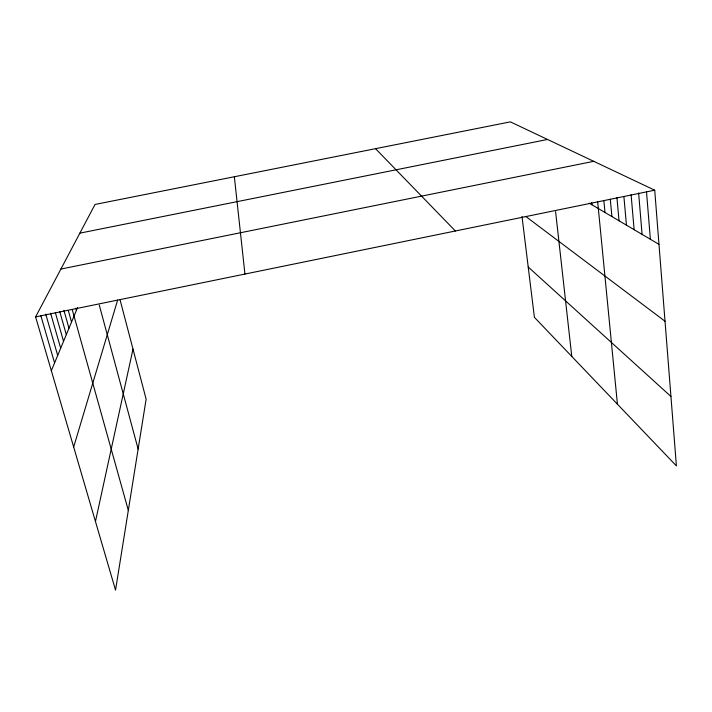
<?xml version="1.0" encoding="UTF-8"?>
<svg xmlns="http://www.w3.org/2000/svg" width="712" height="712" viewBox="0 0 712 712"><rect width="100%" height="100%" fill="white"/><g stroke="black" fill="none" stroke-linecap="round" stroke-linejoin="round"><path stroke-width="1.07" d="M95.461 521.504L132.993 349.094M73.665 447.011L117.649 300.046M51.344 370.721L77.581 307.513M120.061 299.805L146.129 399.174L115.54 590.132L35.6 316.902L95.043 204.451L510.362 121.868L654.72 190.193L676.4 465.888L534.401 317.329L522.003 216.466M35.6 316.902L654.72 190.193M60.894 269.056L593.719 161.321M79.877 233.144L547.537 139.463M589.224 203.178L658.974 244.35M525.83 216.501L665.026 321.245M528.215 267.009L670.944 396.468M375.544 148.675L455.377 230.991M40.753 315.363L54.575 362.933M45.746 314.117L57.681 355.448M50.596 313.164L60.671 348.257M55.313 312.506L63.546 341.333M59.755 311.571L66.314 334.667M68.272 310.379L71.547 322.055M63.911 310.307L68.975 328.25M72.241 309.667L128.32 510.353M75.846 308.198L76.424 310.307M99.288 305.092L138.137 449.058M555.6 211.669L571.781 356.436M234.355 176.754L244.937 274.058M591.672 202.537L591.894 204.753M597.688 201.968L617.429 404.193M603.847 200.49L604.995 212.488M610.273 199.209L611.893 216.555M616.93 197.625L619.039 220.773M623.908 196.628L626.444 225.143M631.099 194.723L634.125 229.682M638.62 193.023L642.091 234.382M646.496 191.626L650.368 239.268"/></g></svg>
